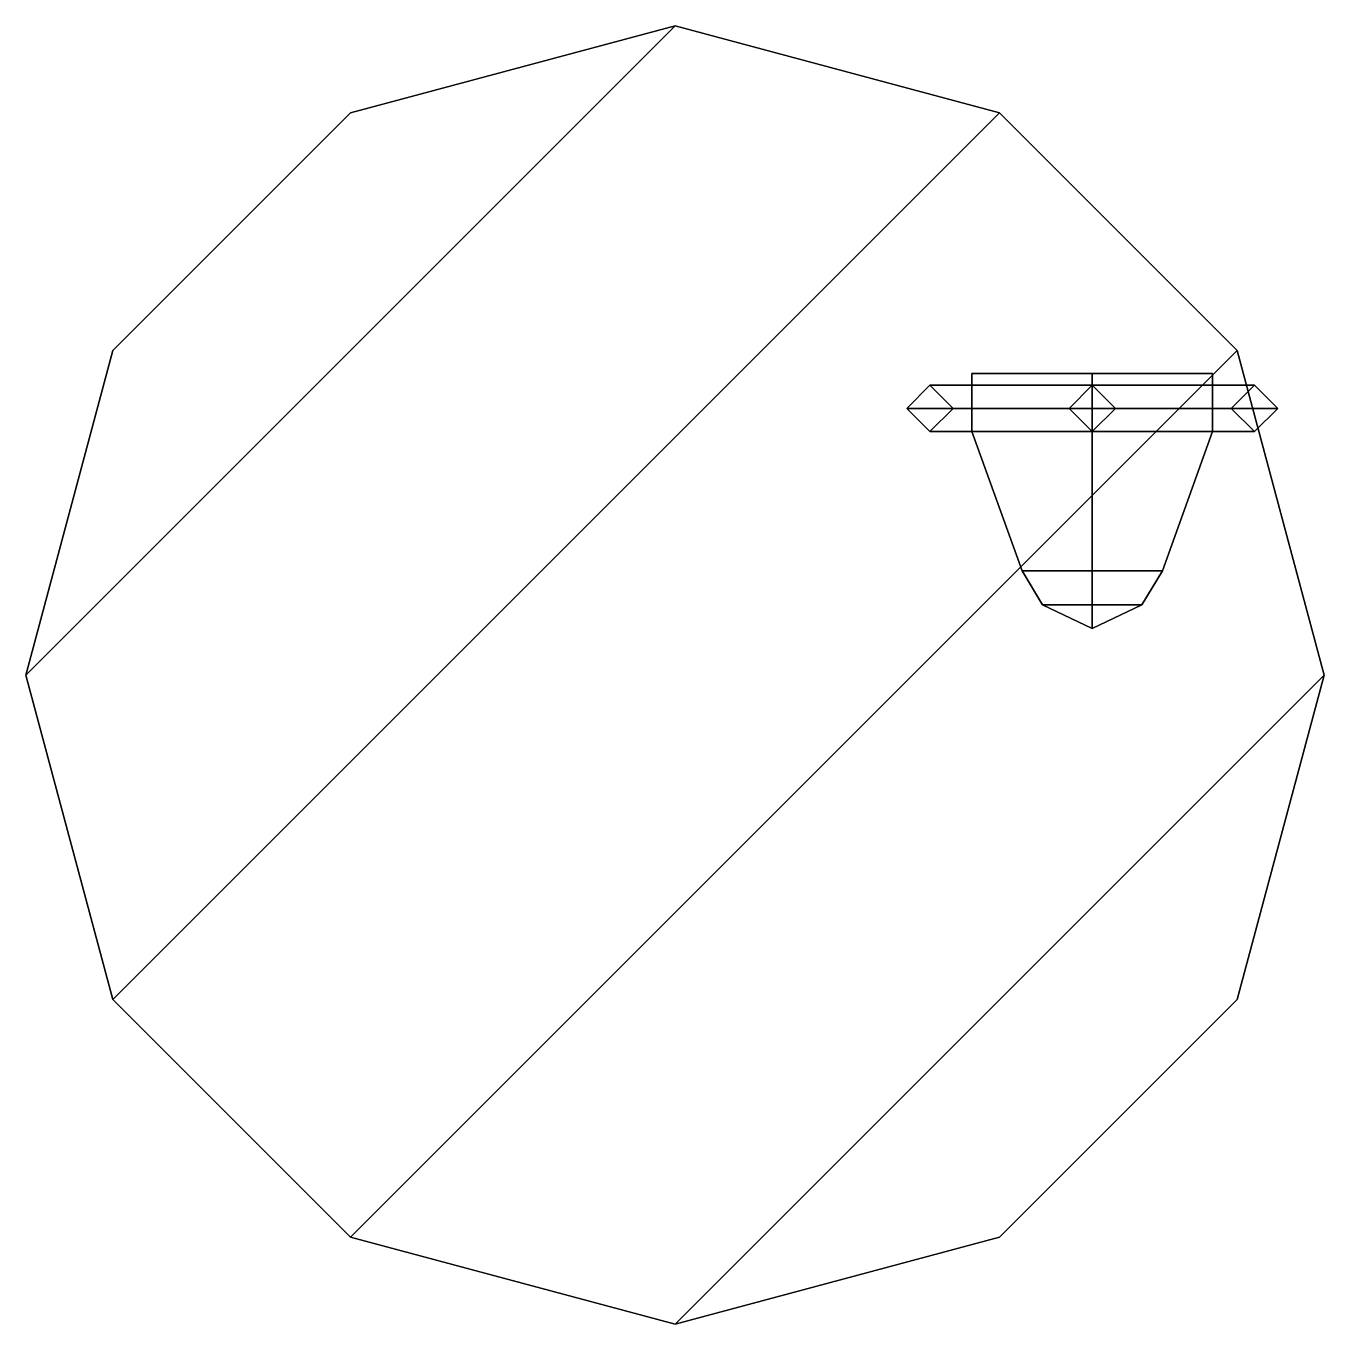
# Model space of a CAD drawing. Extents: x -0.56 to 0.56, y -0.56 to 0.56.
import ezdxf

# ---------------------------------------------------------------- set-up
doc = ezdxf.new("R2010")
doc.units = 0
doc.layers.add('TURRET', color=2, linetype='CONTINUOUS')

msp = doc.modelspace()

# ---------------------------------------------------------------- linework, layer by layer
at = {"layer": 'TURRET'}
for points in [[(-0.28, 0.485, 2.04), (-0.485, 0.28, 2.04), (-0.56, 0, 2.04), (0, 0.56, 2.04)], [(0, 0.56, 2.04), (-0.56, 0, 2.04), (-0.485, -0.28, 2.04), (0.28, 0.485, 2.04)], [(0, 0.56, 1.67), (-0.28, 0.485, 1.67), (-0.28, 0.485, 2.04), (0, 0.56, 2.04)], [(0.28, 0.485, 1.67), (0, 0.56, 1.67), (0, 0.56, 2.04), (0.28, 0.485, 2.04)], [(-0.28, 0.485, 1.67), (-0.485, 0.28, 1.67), (-0.485, 0.28, 2.04), (-0.28, 0.485, 2.04)], [(0.28, 0.485, 2.04), (-0.485, -0.28, 2.04), (-0.28, -0.485, 2.04), (0.485, 0.28, 2.04)], [(0.485, 0.28, 1.67), (0.28, 0.485, 1.67), (0.28, 0.485, 2.04), (0.485, 0.28, 2.04)], [(-0.485, 0.28, 1.67), (-0.56, 0, 1.67), (-0.56, 0, 2.04), (-0.485, 0.28, 2.04)], [(0.485, 0.28, 2.04), (-0.28, -0.485, 2.04), (0, -0.56, 2.04), (0.56, 0, 2.04)], [(0.56, 0, 1.67), (0.485, 0.28, 1.67), (0.485, 0.28, 2.04), (0.56, 0, 2.04)], [(0.36, 0.26, 2.55), (0.2561, 0.26, 2.49), (0.2561, 0.21, 2.49), (0.36, 0.21, 2.55)], [(0.2561, 0.26, 2.49), (0.2561, 0.26, 2.37), (0.2561, 0.21, 2.37), (0.2561, 0.21, 2.49)], [(0.2561, 0.26, 2.37), (0.36, 0.26, 2.31), (0.36, 0.21, 2.31), (0.2561, 0.21, 2.37)], [(0.4639, 0.26, 2.49), (0.2561, 0.26, 2.37), (0.2561, 0.26, 2.49), (0.36, 0.26, 2.55)], [(0.4639, 0.26, 2.37), (0.36, 0.26, 2.31), (0.2561, 0.26, 2.37), (0.4639, 0.26, 2.49)], [(0.4639, 0.26, 2.49), (0.36, 0.26, 2.55), (0.36, 0.21, 2.55), (0.4639, 0.21, 2.49)], [(0.36, 0.26, 2.31), (0.4639, 0.26, 2.37), (0.4639, 0.21, 2.37), (0.36, 0.21, 2.31)], [(0.4639, 0.26, 2.37), (0.4639, 0.26, 2.49), (0.4639, 0.21, 2.49), (0.4639, 0.21, 2.37)], [(0.22, 0.25, 2.26), (0.2, 0.23, 2.24), (0.2, 0.23, 2.45), (0.22, 0.25, 2.45)], [(0.5, 0.25, 2.26), (0.52, 0.23, 2.24), (0.2, 0.23, 2.24), (0.22, 0.25, 2.26)], [(0.22, 0.25, 2.45), (0.2, 0.23, 2.45), (0.22, 0.21, 2.45), (0.24, 0.23, 2.45)], [(0.24, 0.23, 2.28), (0.22, 0.25, 2.26), (0.22, 0.25, 2.45), (0.24, 0.23, 2.45)], [(0.48, 0.23, 2.28), (0.5, 0.25, 2.26), (0.22, 0.25, 2.26), (0.24, 0.23, 2.28)], [(0.36, 0.25, 2.04), (0.34, 0.23, 2.04), (0.34, 0.23, 2.24), (0.36, 0.25, 2.26)], [(0.38, 0.23, 2.04), (0.36, 0.25, 2.04), (0.36, 0.25, 2.26), (0.38, 0.23, 2.24)], [(0.5, 0.25, 2.26), (0.48, 0.23, 2.28), (0.48, 0.23, 2.45), (0.5, 0.25, 2.45)], [(0.5, 0.25, 2.45), (0.48, 0.23, 2.45), (0.5, 0.21, 2.45), (0.52, 0.23, 2.45)], [(0.52, 0.23, 2.24), (0.5, 0.25, 2.26), (0.5, 0.25, 2.45), (0.52, 0.23, 2.45)], [(0.2, 0.23, 2.24), (0.22, 0.21, 2.26), (0.22, 0.21, 2.45), (0.2, 0.23, 2.45)], [(0.52, 0.23, 2.24), (0.5, 0.21, 2.26), (0.22, 0.21, 2.26), (0.2, 0.23, 2.24)], [(0.22, 0.21, 2.26), (0.24, 0.23, 2.28), (0.24, 0.23, 2.45), (0.22, 0.21, 2.45)], [(0.5, 0.21, 2.26), (0.48, 0.23, 2.28), (0.24, 0.23, 2.28), (0.22, 0.21, 2.26)], [(0.34, 0.23, 2.04), (0.36, 0.21, 2.04), (0.36, 0.21, 2.26), (0.34, 0.23, 2.24)], [(0.36, 0.21, 2.04), (0.38, 0.23, 2.04), (0.38, 0.23, 2.24), (0.36, 0.21, 2.26)], [(0.48, 0.23, 2.28), (0.5, 0.21, 2.26), (0.5, 0.21, 2.45), (0.48, 0.23, 2.45)], [(0.5, 0.21, 2.26), (0.52, 0.23, 2.24), (0.52, 0.23, 2.45), (0.5, 0.21, 2.45)], [(0.36, 0.21, 2.55), (0.2561, 0.21, 2.49), (0.2994, 0.09, 2.465), (0.36, 0.09, 2.5)], [(0.2561, 0.21, 2.49), (0.2561, 0.21, 2.37), (0.2994, 0.09, 2.395), (0.2994, 0.09, 2.465)], [(0.2561, 0.21, 2.37), (0.36, 0.21, 2.31), (0.36, 0.09, 2.36), (0.2994, 0.09, 2.395)], [(0.4639, 0.21, 2.49), (0.36, 0.21, 2.55), (0.36, 0.09, 2.5), (0.4206, 0.09, 2.465)], [(0.36, 0.21, 2.31), (0.4639, 0.21, 2.37), (0.4206, 0.09, 2.395), (0.36, 0.09, 2.36)], [(0.4639, 0.21, 2.37), (0.4639, 0.21, 2.49), (0.4206, 0.09, 2.465), (0.4206, 0.09, 2.395)], [(0.36, 0.0605, 2.4795), (0.36, 0.09, 2.5), (0.2994, 0.09, 2.465), (0.3171, 0.0605, 2.4547)], [(0.3171, 0.0605, 2.4547), (0.2994, 0.09, 2.465), (0.2994, 0.09, 2.395), (0.3171, 0.0605, 2.4053)], [(0.3171, 0.0605, 2.4053), (0.2994, 0.09, 2.395), (0.36, 0.09, 2.36), (0.36, 0.0605, 2.3805)], [(0.4029, 0.0605, 2.4547), (0.4206, 0.09, 2.465), (0.36, 0.09, 2.5), (0.36, 0.0605, 2.4795)], [(0.36, 0.0605, 2.3805), (0.36, 0.09, 2.36), (0.4206, 0.09, 2.395), (0.4029, 0.0605, 2.4053)], [(0.4029, 0.0605, 2.4053), (0.4206, 0.09, 2.395), (0.4206, 0.09, 2.465), (0.4029, 0.0605, 2.4547)], [(0.36, 0.04, 2.43), (0.36, 0.0605, 2.4795), (0.3171, 0.0605, 2.4547), (0.36, 0.04, 2.43)], [(0.36, 0.04, 2.43), (0.3171, 0.0605, 2.4547), (0.3171, 0.0605, 2.4053), (0.36, 0.04, 2.43)], [(0.36, 0.04, 2.43), (0.3171, 0.0605, 2.4053), (0.36, 0.0605, 2.3805), (0.36, 0.04, 2.43)], [(0.36, 0.04, 2.43), (0.4029, 0.0605, 2.4547), (0.36, 0.0605, 2.4795), (0.36, 0.04, 2.43)], [(0.36, 0.04, 2.43), (0.36, 0.0605, 2.3805), (0.4029, 0.0605, 2.4053), (0.36, 0.04, 2.43)], [(0.36, 0.04, 2.43), (0.4029, 0.0605, 2.4053), (0.4029, 0.0605, 2.4547), (0.36, 0.04, 2.43)], [(-0.56, 0, 1.67), (-0.485, -0.28, 1.67), (-0.485, -0.28, 2.04), (-0.56, 0, 2.04)], [(0.485, -0.28, 1.67), (0.56, 0, 1.67), (0.56, 0, 2.04), (0.485, -0.28, 2.04)], [(0.56, 0, 2.04), (0, -0.56, 2.04), (0.28, -0.485, 2.04), (0.485, -0.28, 2.04)], [(-0.485, -0.28, 1.67), (-0.28, -0.485, 1.67), (-0.28, -0.485, 2.04), (-0.485, -0.28, 2.04)], [(0.28, -0.485, 1.67), (0.485, -0.28, 1.67), (0.485, -0.28, 2.04), (0.28, -0.485, 2.04)], [(-0.28, -0.485, 1.67), (0, -0.56, 1.67), (0, -0.56, 2.04), (-0.28, -0.485, 2.04)], [(0, -0.56, 1.67), (0.28, -0.485, 1.67), (0.28, -0.485, 2.04), (0, -0.56, 2.04)]]:
    msp.add_3dface(points, dxfattribs=at)

doc.saveas('drawing.dxf')
